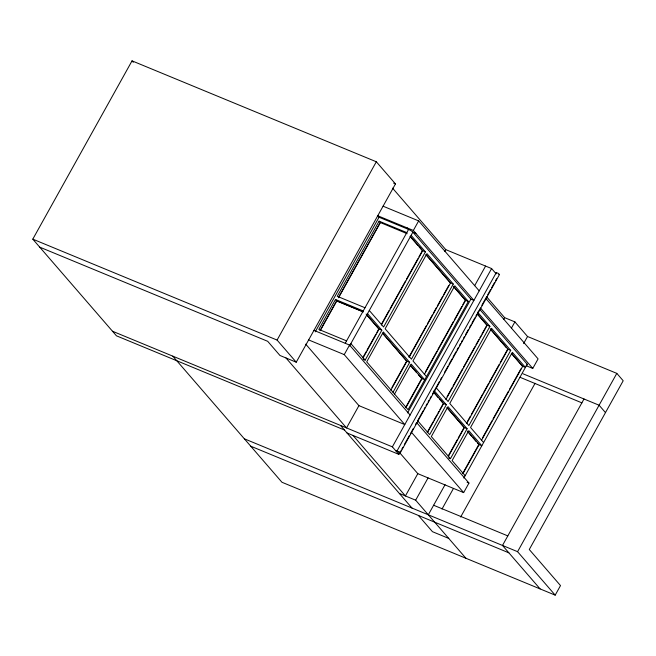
<?xml version="1.0" encoding="UTF-8"?>
<svg xmlns="http://www.w3.org/2000/svg" width="656" height="656" viewBox="0 0 656 656"><rect width="100%" height="100%" fill="white"/><g stroke="black" fill="none" stroke-linecap="round" stroke-linejoin="round"><path stroke-width="0.98" d="M344.457 430.008L116.456 335.815L32.8 239.153L132.036 60.86L376.323 161.77L395.478 183.91L296.241 362.202L279.956 355.478L267.697 341.309L39.696 247.123M296.241 362.202L277.086 340.07L376.323 161.77M315.241 331.846L379.037 217.226L377.758 215.75L413.346 230.453L473.886 300.399L470.869 299.152L412.886 232.158A3.723 0.771 29.1 0 0 408.59 229.436L379.037 217.226M363.227 310.944L335.478 299.48L318.824 329.41L346.565 340.866M406.818 232.618L379.078 221.154L337.25 296.299L364.998 307.754M319.972 330.739L336.626 300.809L363.449 311.887M338.398 297.619L380.226 222.482L407.171 233.708M320.587 330.001L336.758 300.956L335.478 299.48M338.529 297.767L380.349 222.63L379.078 221.154M345.236 343.26L408.59 229.436L407.319 227.96M305.712 344.138L358.93 405.638L404.777 424.571L344.236 354.617L349.55 345.072L313.962 330.37M413.346 230.453L418.659 220.9L383.079 206.197M349.533 345.974L412.886 232.158L415.904 233.405M363.129 357.11L366.073 351.829M367.048 350.074L375.872 334.224M376.847 332.469L378.807 328.943L366.45 314.667M381.579 323.974L389.041 310.55M390.041 308.763L405.474 281.039M406.466 279.243L417.921 258.669M418.913 256.881L422.398 250.625L419.151 246.869M362.94 358.119L379.111 329.066L366.105 314.044M381.382 324.991L422.702 250.748L410.353 236.472M363.358 359.373L365.162 360.119L381.825 330.189L367.516 313.658M411.115 235.34L425.416 251.871L383.596 327.008L369.287 310.477M358.93 405.638L346.532 427.925L285.991 357.971M444.776 251.404L445.768 249.624L392.542 188.133M391.952 387.524L406.654 361.12L382.973 333.756M408.918 357.036L426.351 325.729M427.343 323.941L432.32 314.995M433.321 313.207L436.306 307.836M437.298 306.049L442.775 296.209M443.776 294.421L448.753 285.475M390.787 390.287L406.95 361.243L382.612 333.117M409.221 357.159L450.549 282.916L426.211 254.799M393.01 392.288L409.664 362.366L383.358 331.961L366.696 361.891L408.081 409.705L468.335 301.457L454.797 285.811L412.968 360.948L426.507 376.593M453.263 284.04L411.443 359.176L385.129 328.779L426.949 253.642L453.263 284.04L450.246 282.793L425.908 254.676M394.543 394.059L411.197 364.129L424.735 379.775L421.726 378.528L418.495 374.806M405.556 407.581L421.234 379.414M425.49 371.772L436.937 351.198M437.929 349.402L453.37 321.678M454.362 319.89L461.832 306.467M462.824 304.679L465.317 300.21L453.714 286.795M405.859 407.704L422.021 378.651L410.418 365.244M424.293 374.576L465.621 300.333L453.37 286.18M474.657 285.68L485.579 266.074M407.573 412.878L470.869 299.152M400.865 450.82L398.881 454.387L392.37 446.859L491.606 268.558L445.768 249.624M397.019 450.959L496.256 272.666L498.084 273.24L499.503 274.479L400.267 452.779L397.019 450.959L400.267 452.779M401.857 449.032L402.85 447.253M404.342 444.579L409.303 435.666M410.295 433.878L411.287 432.099L463.653 492.607L468.966 483.054L416.601 422.546L415.642 424.284M411.771 431.23L413.223 428.622M417.601 420.758L423.087 410.902M424.079 409.114L425.08 407.327M426.072 405.531L427.072 403.743M428.065 401.948L429.065 400.16M430.057 398.372L431.058 396.577M432.55 393.895L435.543 388.516M436.543 386.728L439.528 381.357M440.529 379.562L441.521 377.774M444.514 372.403L448.007 366.13M448.999 364.342L451.992 358.971M452.984 357.176L455.977 351.805M456.978 350.017L458.47 347.327M459.471 345.54L460.463 343.744M461.463 341.956L462.455 340.161M463.456 338.373L464.448 336.585M465.448 334.79L468.441 329.419M469.434 327.631L470.934 324.941M471.926 323.154L474.919 317.775M475.912 315.987L476.912 314.191M477.904 312.404L478.905 310.616M481.848 305.319L486.711 296.594M487.703 294.806L490.68 289.46M491.672 287.681L494.649 282.326M495.641 280.547L496.633 278.759M427.138 432.517L433.017 421.956M434.001 420.193L436.937 414.912M437.921 413.157L438.897 411.394M439.881 409.631L442.816 404.35M447.072 396.708L452.05 387.762M453.042 385.974L462.505 368.975M463.505 367.188L474.952 346.614M475.944 344.826L478.937 339.464M479.93 337.668L480.93 335.88M481.922 334.093L486.9 325.146L477.232 313.97M427.441 432.64L443.612 403.596L433.296 391.673M445.875 399.52L487.203 325.269L477.535 314.101M434.075 390.566L446.326 404.719L429.664 434.641L417.413 420.488M477.666 312.24L489.917 326.393L448.097 401.529L435.846 387.376M399.25 452.222L417.815 473.665L405.408 495.952L353.043 435.445M503.652 319.439L504.644 317.66L486.752 296.979M465.924 558.264L415.658 500.192L428.065 477.904M511.426 328.131L514.903 321.891L504.644 317.66M448.425 455.666L457.24 439.823M458.224 438.06L463.612 428.376M467.367 421.628L470.352 416.265M471.352 414.469L482.8 393.895M483.8 392.108L488.777 383.161M489.77 381.374L499.232 364.383M500.225 362.588L507.695 349.172L510.712 350.419L468.884 425.555L449.754 403.448L491.574 328.312L510.712 350.419M448.237 456.666L464.399 427.622L447.244 407.802M466.67 423.538L507.998 349.295L490.18 328.713M450.459 458.667L467.113 428.745L447.982 406.638L431.328 436.56L450.459 458.667L448.647 457.921M428.302 514.796L445.08 484.669M523.603 343.58L527.547 336.503L514.903 321.891M442.005 509.048L453.452 488.466M462.644 473.542L478.814 444.497L481.832 445.744L468.778 430.664L452.115 460.586L465.17 475.674M482.578 437.732L492.041 420.742M493.033 418.946L508.466 391.222M509.466 389.434L520.913 368.861M462.947 473.673L479.118 444.62L467.367 431.049M481.389 440.545L522.709 366.302L511.614 353.477M463.841 478.06L527.194 364.236L479.38 308.984M526.21 365.728L532.762 368.434L538.084 358.881L485.719 298.373M460.651 517.018L535.083 383.293M584.012 398.987L502.496 545.448L540.109 588.916M616.812 373.379L623.2 380.759L529.277 549.507L560.511 585.587L555.189 595.14L517.576 551.68L616.812 373.379L527.547 336.503M499.503 274.479L498.888 274.446M393.616 183.139L395.478 183.91M422.398 250.625L425.416 251.871M465.317 300.21L468.335 301.457M486.9 325.146L489.917 326.393M522.406 366.171L525.423 367.417L512.369 352.338L470.549 427.474L483.603 442.562M522.971 373.772L599.092 405.219L605.48 412.599M336.758 300.956L362.653 311.649M519.97 377.274L581.946 402.874M378.807 328.943L381.825 330.189M406.654 361.12L409.664 362.366M308.648 339.923L344.236 354.617M446.326 404.719L443.308 403.473L439.438 399.004M32.8 239.153L277.086 340.07M467.113 428.745L464.104 427.499L446.949 407.679M112.496 331.239L392.37 446.859M395.625 450.623L397.134 451.246M467.097 482.275L468.966 483.054M347.008 432.96L398.881 454.387M417.815 473.665L463.653 492.607M433.624 505.251L507.81 535.895M399.373 493.46L415.658 500.192M244.335 438.798L517.576 551.68M250.723 446.178L508.884 552.828M448.745 538.412L432.46 531.688L418.405 515.452M555.189 595.14L281.957 482.267L172.815 356.159M496.592 273.158L496.256 272.666M491.606 268.558L496.166 273.831M418.659 220.9L479.2 290.846M480.397 307.926L532.762 368.434M410.049 236.349L417.847 245.36M490.54 329.353L506.375 347.647M511.311 353.354L522.537 366.319M410.115 365.121L416.568 372.567M433.641 392.296L438.151 397.511M469.024 433.181L471.631 436.199M472.943 437.708L476.207 441.48M477.511 442.989L478.946 444.645M132.036 60.86L133.291 62.312M350.862 343.588L365.162 360.119M349.55 345.072L410.09 415.018M340.497 425.432L412.017 508.072M527.194 364.236A3.723 0.771 29.1 0 1 527.03 364.916"/></g></svg>
